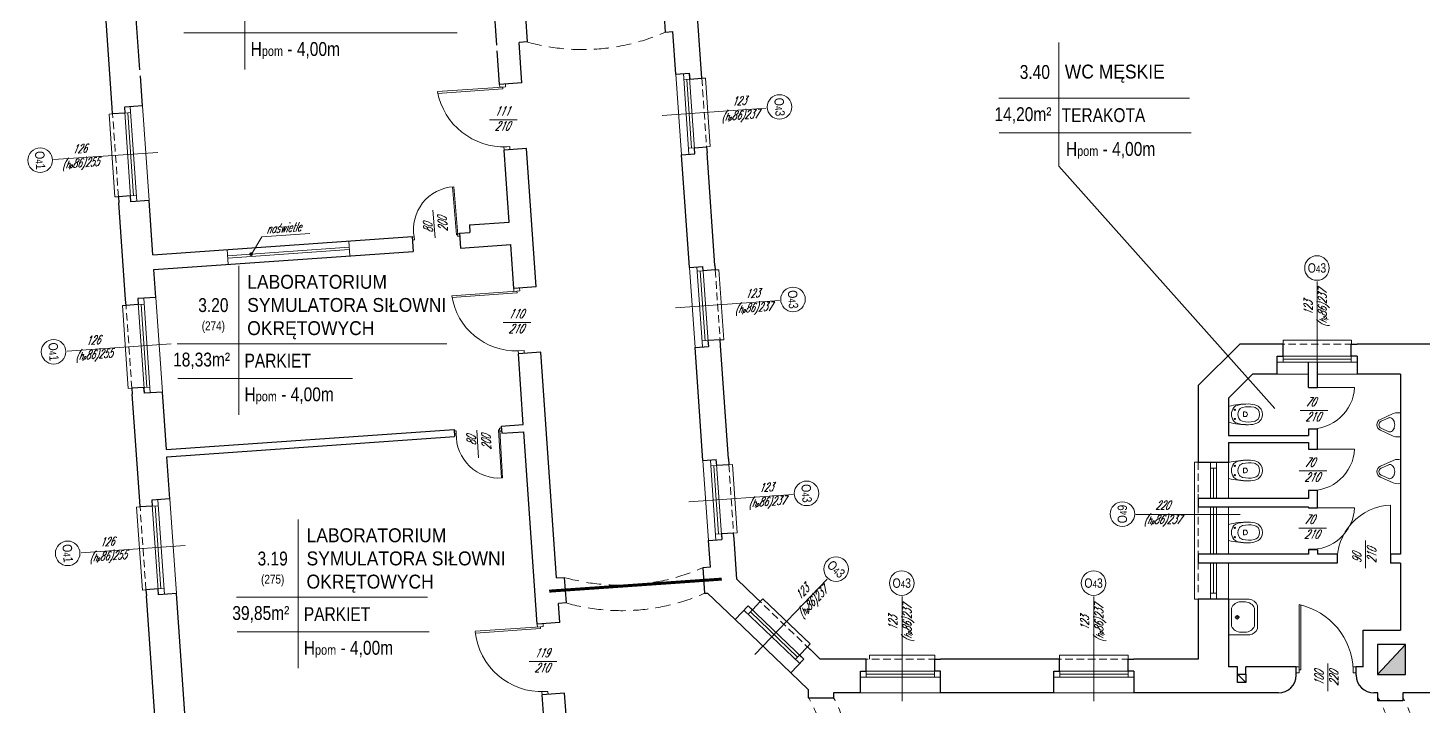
# Model space of a CAD drawing. Header units: millimetres. Extents: x -18485 to 40303, y -22087 to 35064.
# Drawn here: x 1723 to 4075, y -1853 to -711 of the extents above; entities that cross this region are included whole.
import ezdxf

# ---------------------------------------------------------------- set-up
doc = ezdxf.new("R2010")
doc.units = ezdxf.units.MM
doc.linetypes.add('ACAD_ISO12W100', pattern=[21, 12, -3, 0, -3, 0, -3])
doc.linetypes.add('DASHED', pattern=[19.05, 12.7, -6.35])
for name, color, linetype, lineweight in [('01 parter - ściany', 2, 'Continuous', 25), ('03-01_okna', 5, 'Continuous', 15), ('03_drzwi', 1, 'Continuous', 0), ('04-1_widok', 251, 'Continuous', 5), ('04-2_nad', 251, 'DASHED', 5), ('05-03_opis', 10, 'Continuous', 5), ('07_wyposażenie', 253, 'Continuous', 5)]:
    doc.layers.add(name, color=color, linetype=linetype, lineweight=lineweight)
doc.layers.add('powierzchnia korytarzy', color=94, linetype='Continuous')
doc.layers.get('powierzchnia korytarzy').off()
doc.styles.add('ariel', font='arial.ttf', dxfattribs={"width": 0.8})
doc.styles.add('ariel_wym', font='simplex.shx', dxfattribs={"width": 0.65, "oblique": 25})

# ---------------------------------------------------------------- blocks, each defined once
blk = doc.blocks.new('pisuar')
at = {"layer": '07_wyposażenie', "ltscale": 2}
for p, q in [((-0.4, -2.7), (0, 0)), ((0, 0), (40, 0)), ((40.4, -3.1), (40, 0)), ((-0.2, -8.5), (-0.4, -2.7)), ((1.1, -12.4), (-0.2, -8.5)), ((10.9, -34.1), (1.1, -12.4)), ((14.1, -32.7), (8.3, -19.7)), ((31.7, -19.7), (25.9, -32.7)), ((38.9, -12.4), (29.1, -34.1)), ((40.2, -8.5), (38.9, -12.4)), ((38.9, -12.4), (40.2, -8.5)), ((40.2, -8.5), (40.4, -2.7))]:
    blk.add_line(p, q, dxfattribs=at)
for centre, radius, start, end in [((13.4, -18), 5.45, 148.1465, 180), ((13.4, -18), 5.45, 180, 203.6096), ((16.6, -20), 9.14, 123.6901, 148.1465), ((18.6, -23), 12.9, 105.4371, 123.6901), ((20, -27.9), 17.9, 90, 105.4371), ((20, -27.9), 17.9, 74.5629, 90), ((21.4, -23), 12.9, 56.3099, 74.5629), ((23.4, -20), 9.14, 31.8535, 56.3099), ((26.6, -18), 5.45, 0, 31.8535), ((26.6, -18), 5.45, 341.6064, 0), ((20, -30), 10, 204.2952, 270), ((20, -30), 6.45, 204.2952, 270), ((20, -30), 6.45, 270, 335.7048), ((20, -30), 10, 270, 335.7048)]:
    blk.add_arc(centre, radius, start, end, dxfattribs=at)

msp = doc.modelspace()

# ---------------------------------------------------------------- hatches: boundary and pattern name
at = {"layer": '01 parter - ściany'}
msp.add_hatch(color=256, dxfattribs=at).paths.add_polyline_path([(4045.8, -1749.7), (3998.6, -1800.4), (4045.8, -1800.4)])
at = {"layer": '03_drzwi'}
msp.add_hatch(color=256, dxfattribs=at).paths.add_polyline_path([(2102.7, -1091.8, 1), (2096.4, -1091.8, 1)])

# ---------------------------------------------------------------- linework, layer by layer
at = {"layer": '01 parter - ściany'}
for p, q in [((2513.6, -739.6), (2495.2, -476.3)), ((2859.3, -795.6), (2845.3, -595)), ((1912.1, -781.6), (1904.9, -678.9)), ((2794.6, -672.9), (2797.8, -717.9)), ((1865.4, -845.5), (1854, -682.4)), ((2562, -691.2), (2565, -734.4)), ((2797.8, -717.9), (2810.7, -717)), ((2815.7, -788.6), (2810.7, -717)), ((2518.2, -805.8), (2514.3, -749.5)), ((2565, -734.4), (2551.4, -735.3)), ((2556.1, -803.2), (2551.4, -735.3)), ((1916.3, -842), (1912.8, -791.6)), ((2815.7, -788.6), (2838.2, -787)), ((2838.2, -787), (2838.9, -797)), ((2838.9, -797), (2859.3, -795.6)), ((2556.1, -803.2), (2518.2, -805.8)), ((1866.1, -855.5), (1865.4, -845.5)), ((1916.3, -842), (1885.9, -844.1)), ((1885.9, -844.1), (1886.6, -854.1)), ((1886.6, -854.1), (1866.1, -855.5)), ((2563.9, -914.1), (2526, -916.7)), ((2534.4, -1037.8), (2526, -916.7)), ((2580.2, -1147), (2563.9, -914.1)), ((2825.2, -924.4), (2847.7, -922.8)), ((2838.5, -1114.2), (2825.2, -924.4)), ((2881.4, -1111.2), (2868.1, -921.4)), ((1896.3, -993.8), (1875.9, -995.2)), ((1875.9, -995.2), (1876.6, -1005.2)), ((1888, -1168.3), (1876.6, -1005.2)), ((1897, -1003.7), (1896.3, -993.8)), ((1927.4, -1001.6), (1897, -1003.7)), ((1933.8, -1092.9), (1927.4, -1001.6)), ((2450.6, -1056.7), (2468.5, -1055.5)), ((2450.6, -1056.7), (2452.3, -1081.7)), ((2467.6, -1042.5), (2534.4, -1037.8)), ((2467.6, -1042.5), (2468.5, -1055.5)), ((1933.8, -1092.9), (2370.8, -1062.3)), ((2370.8, -1062.3), (2372.5, -1087.3)), ((2452.3, -1081.7), (2537.1, -1075.8)), ((2542.3, -1149.7), (2537.1, -1075.8)), ((1935.6, -1117.8), (2372.5, -1087.3)), ((1938.8, -1164.7), (1935.6, -1117.8)), ((2838.5, -1114.2), (2861, -1112.6)), ((2861.5, -1120), (2861, -1112.6)), ((2881.9, -1118.6), (2861.5, -1120)), ((2881.4, -1111.2), (2881.9, -1118.6)), ((2580.2, -1147), (2542.3, -1149.7)), ((1888.7, -1178.2), (1888, -1168.3)), ((1938.8, -1164.7), (1908.4, -1166.8)), ((1908.4, -1166.8), (1909.1, -1176.8)), ((1909.1, -1176.8), (1888.7, -1178.2)), ((2904.2, -1436.7), (2890.8, -1246.1)), ((3696.3, -1313.4), (3766.3, -1243.4)), ((3829.2, -1243.4), (3766.3, -1243.4)), ((4168.4, -1243.4), (3964.1, -1243.4)), ((2587.9, -1257.2), (2550, -1259.8)), ((2558.3, -1379.1), (2550, -1259.8)), ((2614.5, -1637.6), (2587.9, -1257.2)), ((2847.9, -1249.1), (2870.4, -1247.5)), ((2861.3, -1439.7), (2847.9, -1249.1)), ((3829.2, -1294.4), (3829.2, -1263.9)), ((3964.1, -1263.9), (3964.1, -1294.4)), ((3882.3, -1316.4), (3882.3, -1273.9)), ((3897.3, -1316.4), (3897.3, -1273.9)), ((1918.9, -1316.5), (1898.4, -1317.9)), ((1919.6, -1326.4), (1918.9, -1316.5)), ((3696.3, -1312.8), (3696.3, -1442.4)), ((3748, -1333.9), (3787.5, -1294.4)), ((3829.2, -1294.4), (3787.5, -1294.4)), ((3882.3, -1316.4), (3897.3, -1316.4)), ((4037.3, -1294.4), (3964.1, -1294.4)), ((4037.3, -1294.4), (4037.3, -1597.4)), ((1898.4, -1317.9), (1899.1, -1327.9)), ((1911.7, -1507.9), (1899.1, -1327.9)), ((1950, -1324.3), (1919.6, -1326.4)), ((1956.8, -1421.2), (1950, -1324.3)), ((3747.3, -1333.9), (3747.3, -1397.4)), ((1956.8, -1421.2), (2441.6, -1387.3)), ((2441.6, -1387.3), (2442.5, -1399.3)), ((2521.2, -1381.7), (2558.3, -1379.1)), ((2521.2, -1381.7), (2522.1, -1393.7)), ((3882.3, -1386.4), (3897.3, -1386.4)), ((3882.3, -1386.4), (3882.3, -1397.4)), ((3897.3, -1420.4), (3897.3, -1386.4)), ((1957.6, -1433.2), (2442.5, -1399.3)), ((2522.1, -1393.7), (2559.2, -1391.1)), ((2581.8, -1715.2), (2559.2, -1391.1)), ((3747.3, -1397.4), (3882.3, -1397.4)), ((3747.3, -1409.4), (3747.3, -1442.4)), ((3747.3, -1409.4), (3882.3, -1409.4)), ((3882.3, -1409.4), (3882.3, -1420.4)), ((1962.6, -1504.4), (1957.6, -1433.2)), ((3882.3, -1420.4), (3897.3, -1420.4)), ((2861.3, -1439.7), (2883.7, -1438.2)), ((3696.3, -1442.4), (3747.3, -1442.4)), ((4037.3, -1439.4), (4037.3, -1466.6)), ((1962.6, -1504.4), (1932.2, -1506.5)), ((3882.3, -1503.4), (3696.3, -1503.4)), ((3696.3, -1503.4), (3696.3, -1518.4)), ((3882.3, -1490.4), (3882.3, -1503.4)), ((3897.3, -1490.4), (3882.3, -1490.4)), ((3897.3, -1519.4), (3897.3, -1490.4)), ((1912.4, -1517.9), (1911.7, -1507.9)), ((1932.9, -1516.5), (1912.4, -1517.9)), ((1932.2, -1506.5), (1932.9, -1516.5)), ((3882.3, -1518.4), (3696.3, -1518.4)), ((3882.3, -1518.4), (3882.3, -1519.4)), ((3882.3, -1519.4), (3897.3, -1519.4)), ((2870.7, -1574.5), (2893.1, -1572.9)), ((2873.8, -1619.5), (2870.7, -1574.5)), ((2918.4, -1639.8), (2913.6, -1571.5)), ((3760.7, -1597.4), (3696.3, -1597.4)), ((3696.3, -1597.4), (3696.3, -1612.4)), ((3882.3, -1597.4), (3760.7, -1597.4)), ((3882.3, -1589.4), (3882.3, -1597.4)), ((3882.3, -1589.4), (3897.3, -1589.4)), ((3897.3, -1589.4), (3897.3, -1597.4)), ((3930.9, -1597.4), (3897.3, -1597.4)), ((3930.3, -1597.4), (3930.3, -1612.4)), ((4037.3, -1597.4), (4020.3, -1597.4)), ((4020.3, -1597.4), (4020.3, -1612.4)), ((2873.8, -1619.5), (2860.9, -1620.4)), ((2860.9, -1620.4), (2863.9, -1663.4)), ((3760.7, -1612.4), (3696.3, -1612.4)), ((3930.3, -1612.4), (3760.7, -1612.4)), ((4037.3, -1612.4), (4020.3, -1612.4)), ((4037.3, -1612.4), (4037.3, -1725.4)), ((2614.5, -1637.6), (2627.4, -1636.7)), ((2627.4, -1636.7), (2630.5, -1679.7)), ((2950.6, -1670.6), (2918.4, -1639.8)), ((1942.6, -1656.1), (1922.2, -1657.6)), ((1922.2, -1657.6), (1922.9, -1667.5)), ((1937.6, -1877.5), (1922.9, -1667.5)), ((1943.3, -1666.1), (1942.6, -1656.1)), ((1973.8, -1664), (1943.3, -1666.1)), ((1988.4, -1874), (1973.8, -1664)), ((2863.9, -1663.4), (2868.9, -1663)), ((2915.3, -1707.5), (2868.9, -1663)), ((2630.5, -1679.7), (2617.5, -1680.6)), ((2619.7, -1712.6), (2617.5, -1680.6)), ((2937.3, -1684.4), (2915.3, -1707.5)), ((3747.3, -1673.4), (3696.3, -1673.4)), ((3696.3, -1673.4), (3696.3, -1774.4)), ((3747.3, -1673.4), (3747.3, -1787.4)), ((2619.7, -1712.6), (2581.8, -1715.2)), ((3974.3, -1787.4), (3974.3, -1725.4)), ((3974.3, -1725.4), (4037.3, -1725.4)), ((3024, -1767.4), (3037.3, -1753.6)), ((3037.3, -1753.6), (3044.5, -1760.5)), ((3059, -1774.4), (3044.5, -1760.5)), ((4045.8, -1749.7), (3998.6, -1800.4)), ((3031.3, -1774.3), (3009.2, -1797.3)), ((3031.3, -1774.3), (3024, -1767.4)), ((3127, -1774.4), (3059, -1774.4)), ((3452.9, -1774.4), (3261.5, -1774.4)), ((3452.9, -1774.4), (3261.5, -1774.4)), ((3683.3, -1774.4), (3587.8, -1774.4)), ((3696.3, -1774.4), (3587.8, -1774.4)), ((3762.4, -1787.4), (3747.3, -1787.4)), ((3762.4, -1799.6), (3762.4, -1787.4)), ((3861.3, -1787.4), (3776.4, -1787.4)), ((3776.4, -1799.6), (3776.4, -1787.4)), ((3861.3, -1801.4), (3861.3, -1787.4)), ((3974.3, -1787.4), (3962.4, -1787.4)), ((3962.4, -1801.4), (3962.4, -1787.4)), ((3038.6, -1825.4), (3009.2, -1797.3)), ((3127, -1831.4), (3127, -1794.9)), ((3261.5, -1825.4), (3261.5, -1794.9)), ((3261.5, -1825.4), (3261.5, -1794.9)), ((3261.5, -1831.4), (3261.5, -1794.9)), ((3452.9, -1831.4), (3452.9, -1794.9)), ((3587.8, -1794.9), (3587.8, -1831.4)), ((3762.4, -1799.6), (3776.4, -1799.6)), ((3762.4, -1813.6), (3762.4, -1799.6)), ((3762.4, -1799.6), (3776.4, -1813.6)), ((3776.4, -1799.6), (3776.4, -1813.6)), ((2628.1, -1831.8), (2590.1, -1834.4)), ((2605.3, -2050.4), (2590.1, -1834.4)), ((2643.4, -2051.7), (2628.1, -1831.8)), ((3038.6, -1825.4), (3038.6, -1839.4)), ((3126.9, -1831.4), (3081.4, -1831.4)), ((3081.6, -1839.4), (3081.6, -1831.4)), ((3452.8, -1831.4), (3261.3, -1831.4)), ((3734.2, -1831.4), (3587.7, -1831.4)), ((3831.3, -1831.4), (3734.2, -1831.4)), ((3776.4, -1813.6), (3762.4, -1813.6)), ((3998.8, -1831.4), (3992.4, -1831.4)), ((3998.8, -1844.4), (3998.8, -1831.4)), ((4181.2, -1831.4), (4040.8, -1831.4)), ((4040.8, -1831.4), (4040.8, -1844.4)), ((3038.6, -1839.4), (3081.6, -1839.4)), ((4040.8, -1844.4), (3998.8, -1844.4))]:
    msp.add_line(p, q, dxfattribs=at)
for points in [[(2847.7, -922.8), (2847, -912.8), (2867.4, -910.9), (2868.1, -921.4)], [(2890.8, -1246.1), (2890.2, -1236.5), (2869.7, -1237.5), (2870.4, -1247.5)], [(3829.2, -1263.9), (3839.2, -1263.9), (3839.2, -1243.4), (3829.2, -1243.4)], [(3964.1, -1263.9), (3954.1, -1263.9), (3954.1, -1243.4), (3964.1, -1243.4)], [(2904.9, -1446.7), (2884.4, -1448.1), (2883.7, -1438.2)], [(2904.2, -1436.7), (2904.9, -1446.7)], [(2913.6, -1571.5), (2912.9, -1562), (2892.5, -1563.4), (2893.1, -1572.9)], [(2937.3, -1684.4), (2944.6, -1691.3), (2957.8, -1677.5), (2950.6, -1670.6)], [(3127, -1794.9), (3136.6, -1794.9), (3136.6, -1774.4), (3127, -1774.4)], [(3261.5, -1794.9), (3251.9, -1794.9), (3251.9, -1774.4), (3261.5, -1774.4)], [(3452.9, -1794.9), (3462.5, -1794.9), (3462.5, -1774.4), (3452.9, -1774.4)], [(3587.4, -1794.9), (3577.8, -1794.9), (3577.8, -1774.4), (3587.4, -1774.4)]]:
    msp.add_lwpolyline(points, dxfattribs=at)
msp.add_lwpolyline([(4045.8, -1749.7), (3998.6, -1749.7), (3998.6, -1800.4), (4045.8, -1800.4)], close=True, dxfattribs=at)
for centre, start, end in [((3831.3, -1801.4), 270, 0), ((3992.4, -1801.4), 180, 270)]:
    msp.add_arc(centre, 30, start, end, dxfattribs=at)
at = {"layer": '03-01_okna', "linetype": 'Continuous', "lineweight": 0}
for p, q in [((2837.7, -923.5), (2828.2, -787.7)), ((2838.9, -797), (2828.9, -797.7)), ((2842, -913.2), (2833.9, -797.4)), ((2847.7, -922.8), (2838.2, -787)), ((1897, -1003.7), (1885.9, -844.1)), ((1907, -1003), (1895.8, -843.4)), ((1896.5, -853.4), (1886.6, -854.1)), ((1901.3, -993.4), (1891.5, -853.7)), ((2847, -912.8), (2837, -913.5)), ((2059.8, -1094.6), (2264.8, -1080.3)), ((2264.1, -1069.8), (2265.8, -1094.7)), ((2059, -1084.1), (2060.8, -1109.1)), ((2060.1, -1098.6), (2265.1, -1084.2)), ((2860.4, -1248.2), (2851, -1113.3)), ((2861.5, -1120), (2851.5, -1120.7)), ((2864.7, -1237.9), (2856.5, -1120.4)), ((2870.4, -1247.5), (2861, -1112.6)), ((1919.6, -1326.4), (1908.4, -1166.8)), ((1929.6, -1325.7), (1918.4, -1166.1)), ((1919.1, -1176.1), (1909.1, -1176.8)), ((1923.9, -1316.1), (1914.1, -1176.5)), ((2869.7, -1237.5), (2859.7, -1238.2)), ((3829.2, -1263.9), (3964.1, -1263.9)), ((3839.2, -1273.9), (3839.2, -1263.9)), ((3839.2, -1268.9), (3954.1, -1268.9)), ((3954.1, -1273.9), (3954.1, -1263.9)), ((3829.2, -1273.9), (3964.1, -1273.9)), ((1928.9, -1315.8), (1918.9, -1316.5)), ((2883.2, -1573.6), (2873.7, -1438.9)), ((2884.4, -1448.1), (2874.4, -1448.8)), ((2887.5, -1563.3), (2879.4, -1448.5)), ((2893.1, -1572.9), (2883.7, -1438.2)), ((3716.8, -1442.4), (3716.8, -1503.4)), ((3716.8, -1442.4), (3716.8, -1452.4)), ((3716.8, -1452.4), (3726.8, -1452.4)), ((3721.8, -1452.4), (3721.8, -1503.4)), ((3726.8, -1442.4), (3726.8, -1503.4)), ((3716.8, -1503.4), (3726.8, -1503.4)), ((1943.3, -1666.1), (1932.2, -1506.5)), ((1942.8, -1515.8), (1932.9, -1516.5)), ((1947.6, -1655.8), (1937.9, -1516.1)), ((1953.3, -1665.4), (1942.1, -1505.8)), ((3716.8, -1518.4), (3726.8, -1518.4)), ((3716.8, -1518.4), (3716.8, -1597.4)), ((3721.8, -1518.4), (3721.8, -1597.4)), ((3726.8, -1518.4), (3726.8, -1597.4)), ((2892.4, -1563), (2882.5, -1563.6)), ((3716.8, -1597.4), (3726.8, -1597.4)), ((3716.8, -1612.4), (3726.8, -1612.4)), ((3716.8, -1612.4), (3716.8, -1673.4)), ((3721.8, -1612.4), (3721.8, -1663.4)), ((3726.8, -1612.4), (3726.8, -1673.4)), ((1952.6, -1655.4), (1942.6, -1656.1)), ((3716.8, -1673.4), (3716.8, -1663.4)), ((3716.8, -1663.4), (3726.8, -1663.4)), ((3024.4, -1781.5), (2930.4, -1691.6)), ((3031.3, -1774.3), (2937.3, -1684.4)), ((2944.6, -1691.3), (2937.7, -1698.5)), ((3020.6, -1771), (2941.1, -1694.9)), ((3024, -1767.4), (3017.1, -1774.6)), ((3127, -1794.9), (3261.5, -1794.9)), ((3127, -1804.9), (3261.5, -1804.9)), ((3136.6, -1804.9), (3136.6, -1794.9)), ((3136.6, -1799.9), (3251.5, -1799.9)), ((3251.5, -1804.9), (3251.5, -1794.9)), ((3452.9, -1794.9), (3587.8, -1794.9)), ((3452.9, -1804.9), (3587.8, -1804.9)), ((3462.9, -1804.9), (3462.9, -1794.9)), ((3462.9, -1799.9), (3577.8, -1799.9)), ((3577.8, -1804.9), (3577.8, -1794.9))]:
    msp.add_line(p, q, dxfattribs=at)
at = {"layer": '03-01_okna', "linetype": 'DASHED'}
for p, q in [((2859.3, -795.6), (2867.4, -910.9)), ((1875.9, -995.2), (1866.1, -855.5)), ((2881.9, -1118.6), (2890.2, -1236.5)), ((1898.4, -1317.9), (1888.7, -1178.2)), ((3829.2, -1243.4), (3964.1, -1243.4)), ((2904.9, -1446.7), (2912.9, -1562)), ((3696.3, -1442.4), (3696.3, -1496.5)), ((3696.3, -1496.5), (3696.3, -1666.5)), ((1922.2, -1657.6), (1912.4, -1517.9)), ((2950.6, -1670.6), (3044.5, -1760.5)), ((3127, -1774.4), (3261.5, -1774.4)), ((3452.9, -1774.4), (3587.8, -1774.4))]:
    msp.add_line(p, q, dxfattribs=at)
at = {"layer": '03-01_okna', "linetype": 'Continuous', "lineweight": 0}
for points in [[(2867.4, -910.9), (2873.4, -910.5), (2865.3, -795.2), (2859.3, -795.6)], [(1875.9, -995.2), (1869.9, -995.6), (1860.1, -855.9), (1866.1, -855.5)], [(2890.2, -1236.5), (2896.2, -1236.1), (2887.9, -1118.2), (2881.9, -1118.6)], [(1898.4, -1317.9), (1892.4, -1318.3), (1882.7, -1178.7), (1888.7, -1178.2)], [(3954.5, -1243.4), (3954.5, -1236.6), (3839.2, -1236.6), (3839.2, -1243.4)], [(2912.9, -1562), (2918.9, -1561.6), (2910.9, -1446.3), (2904.9, -1446.7)], [(3696.3, -1442.4), (3689.6, -1442.4), (3689.6, -1673.4), (3696.3, -1673.4)], [(1922.2, -1657.6), (1916.2, -1658), (1906.4, -1518.3), (1912.4, -1517.9)], [(3037.3, -1753.6), (3041.9, -1748.7), (2962.4, -1672.6), (2957.8, -1677.5)], [(3251.9, -1774.4), (3251.9, -1767.6), (3141.9, -1767.6), (3141.9, -1774.4)], [(3577.8, -1774.4), (3577.8, -1767.6), (3462.5, -1767.6), (3462.5, -1774.4)]]:
    msp.add_lwpolyline(points, dxfattribs=at)
at = {"layer": '03_drzwi'}
for p, q in [((2523.6, -810.4), (2413.8, -818.1)), ((2523.8, -813.4), (2414, -821.1)), ((2518.6, -810.8), (2518.2, -805.8)), ((2528.5, -810.1), (2518.6, -810.8)), ((2523.6, -810.4), (2528.5, -810.1)), ((2523.8, -813.4), (2523.6, -810.4)), ((2528.5, -810.1), (2528.2, -805.1)), ((2501.3, -865.4), (2547.9, -865.4)), ((2535.6, -910.6), (2525.6, -911.3)), ((2525.6, -911.3), (2525.9, -916.3)), ((2530.6, -911), (2535.6, -910.6)), ((2535.6, -910.6), (2535.9, -915.6)), ((2445.9, -1059.6), (2439.2, -978.4)), ((2447.8, -1059.4), (2441.1, -978.3)), ((1906.3, -993.1), (1896.3, -993.8)), ((2409.7, -1064.3), (2405.9, -1017.8)), ((2117.8, -1062.7), (2198.6, -1056.9)), ((2450.6, -1056.7), (2447.5, -1057)), ((2448, -1061.9), (2447.5, -1057)), ((2100, -1091.8), (2117.8, -1062.7)), ((2371.2, -1063.2), (2374.2, -1063)), ((2371.7, -1068.2), (2374.7, -1067.9)), ((2374.7, -1067.9), (2374.2, -1063)), ((2447.8, -1059.4), (2445.9, -1059.6)), ((2450.9, -1061.7), (2448, -1061.9)), ((2542.6, -1154.7), (2542.3, -1149.7)), ((2552.6, -1154), (2552.2, -1149)), ((2547.6, -1154.3), (2437.9, -1162)), ((2547.8, -1157.3), (2438.1, -1165)), ((2552.6, -1154), (2542.6, -1154.7)), ((2547.6, -1154.3), (2552.6, -1154)), ((2547.8, -1157.3), (2547.6, -1154.3)), ((2524.5, -1206.9), (2571.2, -1206.9)), ((2559.6, -1254.1), (2549.6, -1254.8)), ((2549.6, -1254.8), (2550, -1259.8)), ((2559.6, -1254.1), (2559.9, -1259.1)), ((3889.8, -1316.4), (3959.8, -1316.4)), ((3868, -1355.4), (3914.6, -1355.4)), ((2521.5, -1385.1), (2518.5, -1385.3)), ((2518.5, -1385.3), (2518.8, -1390.3)), ((2442.1, -1389.7), (2445.1, -1389.6)), ((2442.3, -1394.7), (2445.3, -1394.6)), ((2445.1, -1389.6), (2445.3, -1394.6)), ((2480.3, -1388.3), (2483, -1434.9)), ((2518.6, -1387.8), (2516.8, -1387.9)), ((2516.8, -1387.9), (2521.5, -1469.2)), ((2518.6, -1387.8), (2523.3, -1469.1)), ((2521.8, -1390.1), (2518.8, -1390.3)), ((3889.8, -1420.4), (3959.8, -1420.4)), ((3866.4, -1457.2), (3913, -1457.2)), ((3889.8, -1519.4), (3959.8, -1519.4)), ((4020.3, -1604.9), (4020.3, -1514.9)), ((3865.8, -1553.4), (3912.5, -1553.4)), ((3978.1, -1621.2), (3978.1, -1574.6)), ((3866.3, -1792.4), (3866.3, -1682.4)), ((3869.3, -1792.4), (3869.2, -1682.7)), ((2582.2, -1720.2), (2581.8, -1715.2)), ((2592.1, -1719.5), (2591.8, -1714.5)), ((2587.2, -1719.8), (2477.4, -1727.5)), ((2587.4, -1722.8), (2477.6, -1730.5)), ((2592.1, -1719.5), (2582.2, -1720.2)), ((2587.2, -1719.8), (2592.1, -1719.5)), ((2587.4, -1722.8), (2587.2, -1719.8)), ((2568.2, -1778.3), (2614.9, -1778.3)), ((3866.3, -1787.4), (3861.3, -1787.4)), ((3866.3, -1797.4), (3866.3, -1787.4)), ((3914.4, -1828.2), (3914.4, -1781.6)), ((3962.4, -1787.4), (3957.4, -1787.4)), ((3957.4, -1787.4), (3957.4, -1797.4)), ((3861.3, -1797.4), (3866.3, -1797.4)), ((3869.3, -1792.4), (3866.3, -1792.4)), ((3957.4, -1797.4), (3962.4, -1797.4)), ((2599.8, -1828.7), (2589.8, -1829.4)), ((2589.8, -1829.4), (2590.1, -1834.4)), ((2594.8, -1829.1), (2599.8, -1828.7)), ((2599.8, -1828.7), (2600.1, -1833.7))]:
    msp.add_line(p, q, dxfattribs=at)
for centre, radius, start, end in [((2525.6, -797.4), 113.7, 190.5235, 272.5027), ((2445.7, -1050.7), 72.6, 93.6872, 189.7327), ((2546.1, -1145.3), 109.5, 188.7424, 271.8235), ((3886.1, -1312.6), 73.8, 267.0892, 357.0892), ((2517.9, -1396.7), 72.6, 178.2673, 274.3128), ((3886.1, -1416.6), 73.8, 267.0892, 357.0892), ((3886.1, -1515.6), 73.8, 267.0892, 357.0892), ((4024.1, -1608.6), 93.8, 92.2906, 182.2906), ((3841.1, -1795.9), 116.3, 1.7359, 77.526), ((2589.4, -1716.7), 112.5, 185.5339, 272.7271)]:
    msp.add_arc(centre, radius, start, end, dxfattribs=at)
at = {"layer": '04-1_widok'}
for p, q in [((2825.2, -924.4), (2815.7, -788.6)), ((1916.3, -842), (1927.4, -1001.6)), ((2847.9, -1249.1), (2838.5, -1114.2)), ((1938.8, -1164.7), (1950, -1324.3)), ((3882.3, -1294.4), (3829.2, -1294.4)), ((3964.1, -1294.4), (3897.3, -1294.4)), ((2870.7, -1574.5), (2861.3, -1439.7)), ((3747.3, -1442.4), (3747.3, -1496.5)), ((1962.6, -1504.4), (1973.8, -1664)), ((3747.3, -1496.5), (3747.3, -1503.4)), ((3747.3, -1518.4), (3747.3, -1597.4)), ((3747.3, -1612.4), (3747.3, -1673.4)), ((3009.2, -1797.3), (2915.3, -1707.5)), ((3261.4, -1831.4), (3126.9, -1831.4)), ((3587.7, -1831.4), (3452.8, -1831.4))]:
    msp.add_line(p, q, dxfattribs=at)
at = {"layer": '04-2_nad', "ltscale": 2}
for centre, radius, start, end in [((2658.3, -401.3), 345.9, 254.2309, 293.7691), ((2721.5, -1303.8), 345.9, 254.2309, 293.7691), ((2724.5, -1346.8), 345.9, 254.2309, 293.7691), ((2839.6, -1951.9), 229.4, 330.6356, 29.3644), ((2871.6, -1951.9), 238.2, 331.812, 28.188), ((3797.4, -1951.3), 231, 330.7292, 29.2708), ((3829.2, -1951.4), 240, 331.9121, 28.0879)]:
    msp.add_arc(centre, radius, start, end, dxfattribs=at)
at = {"layer": '05-03_opis'}
for p, q in [((2089.2, -529.8), (2089.2, -780.6)), ((1986.2, -719.2), (2446.9, -719.2)), ((3461.2, -735.4), (3461.2, -943.5)), ((3359.9, -829.3), (3681.6, -829.3)), ((3360.7, -887.7), (3684.4, -887.7)), ((3461.2, -943.5), (3825.5, -1351.8)), ((2078.9, -1111.7), (2078.9, -1362.6)), ((1975.1, -1242.8), (2429.4, -1242.8)), ((1975.9, -1301.2), (2270.5, -1301.2)), ((2178.8, -1538.8), (2178.8, -1789.7)), ((2075.1, -1669.9), (2396.8, -1669.9)), ((2075.9, -1728.3), (2399.6, -1728.3))]:
    msp.add_line(p, q, dxfattribs=at)
at = {"layer": '05-03_opis', "lineweight": 0}
for p, q in [((2792.2, -858.2), (2967.8, -846)), ((1942.2, -920.4), (1766.6, -932.6)), ((3896.8, -1314), (3896.8, -1138)), ((2814.8, -1182.5), (2990.4, -1170.3)), ((1964.8, -1243.1), (1789.2, -1255.4)), ((2837.7, -1509.3), (3013.3, -1497.1)), ((3767, -1530.4), (3591, -1530.4)), ((1988.5, -1582.8), (1812.9, -1595)), ((2948.7, -1766.6), (3070.4, -1639.4)), ((3196.9, -1845), (3196.9, -1669)), ((3520.2, -1845), (3520.2, -1669))]:
    msp.add_line(p, q, dxfattribs=at)
at = {"layer": '05-03_opis', "linetype": 'ACAD_ISO12W100', "ltscale": 5, "const_width": 5}
msp.add_lwpolyline([(2602, -1659.8), (2893, -1639.5)], dxfattribs=at)
at = {"layer": '05-03_opis', "lineweight": 0}
for centre in [(2990.3, -843.9), (1743.9, -933.7), (3896.3, -1115.3), (3013, -1168.2), (1766.5, -1256.4), (3035.9, -1495), (3568.3, -1529.9), (1790.3, -1596.1), (3085.7, -1622.7), (3196.4, -1646.3), (3519.7, -1646.3)]:
    msp.add_circle(centre, 20.7, dxfattribs=at)
at = {"layer": '07_wyposażenie', "ltscale": 2}
for p, q in [((3759.3, -1354.1), (3756.4, -1354.1)), ((3757.8, -1352.7), (3757.8, -1355.6)), ((3759.3, -1369.6), (3756.4, -1369.6)), ((3757.8, -1371.1), (3757.8, -1368.2)), ((3759.3, -1448.7), (3756.4, -1448.7)), ((3757.8, -1447.3), (3757.8, -1450.2)), ((3759.3, -1464.2), (3756.4, -1464.2)), ((3757.8, -1465.7), (3757.8, -1462.8)), ((3757.8, -1551.7), (3757.8, -1554.6)), ((3759.3, -1553.2), (3756.4, -1553.2)), ((3759.3, -1568.7), (3756.4, -1568.7)), ((3757.8, -1570.1), (3757.8, -1567.2)), ((3747.3, -1673.4), (3782.2, -1673.4)), ((3752.2, -1718.6), (3752.2, -1688.5)), ((3775.6, -1677.9), (3766.1, -1677.9)), ((3791.2, -1718.6), (3791.2, -1688.5)), ((3796.1, -1684), (3796.2, -1723.3)), ((3758.1, -1703.9), (3765.6, -1703.9)), ((3761.9, -1707.7), (3761.9, -1700.2)), ((3782.9, -1733.4), (3747.5, -1733.4)), ((3775.6, -1728.8), (3766.1, -1728.8))]:
    msp.add_line(p, q, dxfattribs=at)
for points in [[(3794.9, -1347, 0.091012), (3780.8, -1344.4, 0.04468), (3763.6, -1346.2, 0.150678), (3756.4, -1350.3, 0.380316), (3756.4, -1373.5, 0.150678), (3763.6, -1377.5, 0.04468), (3780.8, -1379.4, 0.091012), (3794.9, -1376.8, 0.171854), (3802.1, -1370.4, 0.258868), (3802.1, -1353.3, 0.171854)], [(3764.4, -1368.2, 0.228329), (3771, -1373.5, 0.112012), (3790.4, -1373.9, 0.161795), (3797.1, -1370, 0.320353), (3797.1, -1353.8, 0.161795), (3790.4, -1349.9, 0.112012), (3771, -1350.3, 0.228329), (3764.4, -1355.6, 0.236897)], [(3794.9, -1441.5, 0.091012), (3780.8, -1439, 0.04468), (3763.6, -1440.8, 0.150678), (3756.4, -1444.8, 0.380316), (3756.4, -1468.1, 0.150678), (3763.6, -1472.1, 0.04468), (3780.8, -1474, 0.091012), (3794.9, -1471.4, 0.171854), (3802.1, -1465, 0.258868), (3802.1, -1447.9, 0.171854)], [(3764.4, -1462.8, 0.228329), (3771, -1468, 0.112012), (3790.4, -1468.5, 0.161795), (3797.1, -1464.6, 0.320353), (3797.1, -1448.3, 0.161795), (3790.4, -1444.4, 0.112012), (3771, -1444.9, 0.228329), (3764.4, -1450.1, 0.236897)], [(3794.9, -1546, 0.091012), (3780.8, -1543.4, 0.04468), (3763.6, -1545.3, 0.150678), (3756.4, -1549.3, 0.380316), (3756.4, -1572.6, 0.150678), (3763.6, -1576.6, 0.04468), (3780.8, -1578.4, 0.091012), (3794.9, -1575.8, 0.171854), (3802.1, -1569.5, 0.258868), (3802.1, -1552.4, 0.171854)], [(3764.4, -1567.3, 0.228329), (3771, -1572.5, 0.112012), (3790.4, -1572.9, 0.161795), (3797.1, -1569, 0.320353), (3797.1, -1552.8, 0.161795), (3790.4, -1548.9, 0.112012), (3771, -1549.3, 0.228329), (3764.4, -1554.6, 0.236897)]]:
    msp.add_lwpolyline(points, format="xyb", close=True, dxfattribs=at)
for points in [[(3775.3, -1365.7), (3772.6, -1365.7), (3772.6, -1357.9), (3775.3, -1357.9, -1), (3775.3, -1365.7, -1)], [(3775.3, -1460.3), (3772.6, -1460.3), (3772.6, -1452.5), (3775.3, -1452.5, -1), (3775.3, -1460.3, -1)], [(3775.3, -1564.8), (3772.6, -1564.8), (3772.6, -1557), (3775.3, -1557, -1), (3775.3, -1564.8, -1)]]:
    msp.add_lwpolyline(points, format="xyb", dxfattribs=at)
for centre, radius in [((3757.8, -1354.1), 1), ((3757.8, -1369.6), 1), ((3757.8, -1448.7), 1), ((3757.8, -1464.2), 1), ((3757.8, -1553.2), 1), ((3757.8, -1568.7), 1), ((3761.9, -1703.9), 3)]:
    msp.add_circle(centre, radius, dxfattribs=at)
for centre, radius, start, end in [((3780.9, -1490.1), 145.7, 90.0194, 103.3054), ((3780.8, -1233.7), 145.7, 256.7334, 270.0194), ((3780.9, -1584.7), 145.7, 90.0194, 103.3054), ((3780.8, -1328.2), 145.7, 256.7334, 270.0194), ((3780.9, -1689.1), 145.7, 90.0194, 103.3054), ((3780.8, -1432.7), 145.7, 256.7334, 270.0194), ((3767.9, -1694.7), 16.9, 89.6663, 158.5578), ((3775.4, -1694.9), 16.9, 21.6503, 90.3572), ((3780.5, -1690.2), 16.9, 21.5609, 85.1722), ((3767.7, -1711.9), 16.9, 203.3871, 272.094), ((3775.6, -1711.9), 16.9, 267.9566, 336.6635), ((3780.7, -1716.7), 16.8, 276.0033, 336.7882)]:
    msp.add_arc(centre, radius, start, end, dxfattribs=at)

# ---------------------------------------------------------------- block references
at = {"layer": 'powierzchnia korytarzy', "rotation": 270}
for p in [(4037.3, -1359.5), (4037.3, -1438.4)]:
    msp.add_blockref('pisuar', p, dxfattribs=at)

# ---------------------------------------------------------------- texts
at = {"layer": '03_drzwi', "char_height": 15, "width": 160.59, "attachment_point": 7, "style": 'ariel_wym'}
for s, insert in [('111\\P210', (2510.2, -883.3)), ('110\\P210', (2533.5, -1224.8)), ('70\\P210', (3876.9, -1373.3)), ('70\\P210', (3875.3, -1475.1)), ('70\\P210', (3874.8, -1571.3)), ('119\\P210', (2577.2, -1796.2))]:
    msp.add_mtext(s, dxfattribs=dict(at, insert=insert))
at = {"layer": '03_drzwi', "char_height": 15, "style": 'ariel_wym'}
for s, insert, width, attachment_point, rotation in [('80\\P200', (2391.1, -1056.8), 160.59, 1, 95), ('naświetle', (2124.3, -1042.1), 46.175, 1, 4), ('80\\P200', (2462.9, -1398.3), 160.59, 3, 93), ('90\\P210', (3996, -1612.3), 160.59, 7, 90), ('100\\P220', (3932.3, -1819.3), 160.59, 7, 90)]:
    msp.add_mtext(s, dxfattribs=dict(at, insert=insert, width=width, attachment_point=attachment_point, rotation=rotation))
at = {"layer": '05-03_opis', "style": 'ariel'}
for s, insert, char_height, width, attachment_point in [('{\\fArial|b0|i0|c238|p34; H\\H0.7x;pom\\H1.429x; - 4,00m}', (2091.5, -748.7), 23.423, 322.789, 4), ('{\\fArial|b0|i0|c238|p34;3.40}', (3420.7, -785.1), 23.423, 108.913, 5), ('\\W0.9;{\\fArial|b0|i0|c238|p34;WC MĘSKIE}', (3471.2, -787.8), 23.423, 356.637, 4), ('{\\fArial|b0|i0|c238|p34;14,20m²}', (3400.7, -858.2), 23.423, 108.913, 5), ('{\\fArial|b0|i0|c238|p34;TERAKOTA}', (3465.9, -857.9), 23.423, 322.789, 4), ('{\\fArial|b0|i0|c238|p34; H\\H0.7x;pom\\H1.429x; - 4,00m}', (3465.9, -917.1), 23.423, 322.789, 4), ('\\W0.9;{\\fArial|b0|i0|c238|p34;LABORATORIUM SYMULATORA SIŁOWNI OKRĘTOWYCH}', (2093, -1181.1), 23.423, 356.637, 4), ('{\\fArial|b0|i0|c238|p34;3.20\\P\\H0.6404x;(274)}', (2035.9, -1195.3), 23.423, 108.913, 5), ('{\\fArial|b0|i0|c238|p34;18,33m²}', (2016, -1271.7), 23.423, 108.913, 5), (' PARKIET', (2081.1, -1271.4), 23.42, 322.789, 4), ('{\\fArial|b0|i0|c238|p34; H\\H0.7x;pom\\H1.429x; - 4,00m}', (2081.1, -1330.6), 23.423, 322.789, 4), ('\\W0.9;{\\fArial|b0|i0|c238|p34;LABORATORIUM SYMULATORA SIŁOWNI OKRĘTOWYCH}', (2193, -1608.2), 23.423, 356.637, 4), ('{\\fArial|b0|i0|c238|p34;3.19\\P\\H0.6404x;(275)}', (2135.9, -1622.4), 23.423, 108.913, 5), ('{\\fArial|b0|i0|c238|p34;39,85m²}', (2115.9, -1698.8), 23.423, 108.913, 5), (' PARKIET', (2181.1, -1698.5), 23.42, 322.789, 4), ('{\\fArial|b0|i0|c238|p34; H\\H0.7x;pom\\H1.429x; - 4,00m}', (2181.1, -1757.7), 23.423, 322.789, 4)]:
    msp.add_mtext(s, dxfattribs=dict(at, insert=insert, char_height=char_height, width=width, attachment_point=attachment_point))
at = {"layer": '05-03_opis', "lineweight": 0, "attachment_point": 5}
for s, insert, char_height, width, rotation, style in [('123\\P({\\H0.8333x;h\\H0.6x;p}86)237', (2922.9, -848), 14.4, 62.661, 4, 'ariel_wym'), ('O{\\H0.7576x;4}3', (2990.3, -843.9), 15.84, 75.194, 274, 'ariel'), ('126\\P({\\H0.8333x;h\\H0.6x;p}86)255', (1811.3, -928.5), 14.4, 62.661, 4, 'ariel_wym'), ('O{\\H0.7576x;4}1', (1743.9, -933.7), 15.84, 75.194, 274, 'ariel'), ('123\\P({\\H0.8333x;h\\H0.6x;p}86)237', (2945.6, -1172.3), 14.4, 62.661, 4, 'ariel_wym'), ('123\\P({\\H0.8333x;h\\H0.6x;p}86)237', (3895.8, -1182.9), 14.4, 62.661, 90, 'ariel_wym'), ('O{\\H0.7576x;4}3', (3013, -1168.2), 15.84, 75.194, 274, 'ariel'), ('O{\\H0.7576x;4}1', (1766.5, -1256.4), 15.84, 75.194, 274, 'ariel'), ('126\\P({\\H0.8333x;h\\H0.6x;p}86)255', (1833.9, -1251.2), 14.4, 62.661, 4, 'ariel_wym'), ('123\\P({\\H0.8333x;h\\H0.6x;p}86)237', (2968.4, -1499.1), 14.4, 62.661, 4, 'ariel_wym'), ('O{\\H0.7576x;4}3', (3035.9, -1495), 15.84, 75.194, 274, 'ariel'), ('O{\\H0.7576x;4}9', (3568.3, -1529.9), 15.84, 75.194, 90, 'ariel'), ('126\\P({\\H0.8333x;h\\H0.6x;p}86)255', (1857.6, -1590.8), 14.4, 62.661, 4, 'ariel_wym'), ('O{\\H0.7576x;4}1', (1790.3, -1596.1), 15.84, 75.194, 274, 'ariel'), ('O{\\H0.7576x;4}3', (3085.7, -1622.7), 15.84, 75.194, 316.2638, 'ariel'), ('123\\P({\\H0.8333x;h\\H0.6x;p}86)237', (3038.6, -1671.1), 14.4, 62.661, 46.2638, 'ariel_wym'), ('123\\P({\\H0.8333x;h\\H0.6x;p}86)237', (3195.8, -1713.9), 14.4, 62.661, 90, 'ariel_wym'), ('123\\P({\\H0.8333x;h\\H0.6x;p}86)237', (3519.1, -1713.9), 14.4, 62.661, 90, 'ariel_wym')]:
    msp.add_mtext(s, dxfattribs=dict(at, insert=insert, char_height=char_height, width=width, rotation=rotation, style=style))
for s, insert, char_height, width, style in [('O{\\H0.7576x;4}3', (3896.3, -1115.3), 15.84, 75.194, 'ariel'), ('220\\P({\\H0.8333x;h\\H0.6x;p}86)237', (3635.8, -1529.3), 14.4, 62.661, 'ariel_wym'), ('O{\\H0.7576x;4}3', (3196.4, -1646.3), 15.84, 75.194, 'ariel'), ('O{\\H0.7576x;4}3', (3519.7, -1646.3), 15.84, 75.194, 'ariel')]:
    msp.add_mtext(s, dxfattribs=dict(at, insert=insert, char_height=char_height, width=width, style=style))

doc.saveas('drawing.dxf')
